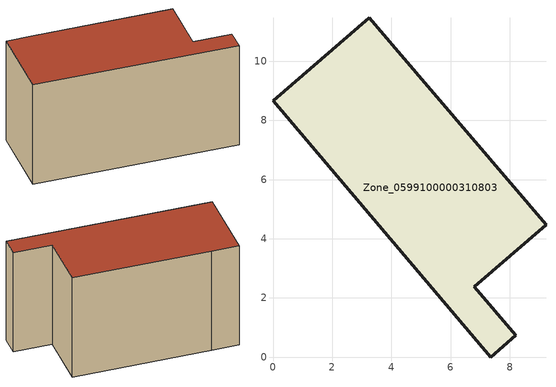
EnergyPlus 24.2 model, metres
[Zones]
Zone_0599100000310803
 floor ground (C_G): 0,8.66 3.25,11.46 4.24,10.32 9.22,4.47 6.8,2.38 8.21,0.73 7.36,0 z0
 wall outside (C_F): 7.36,0 8.21,0.73 6.8,2.38 9.22,4.47 4.24,10.32 3.25,11.46 0,8.66 7.36,0 z0:6.29
 roof outside (C_R): 3.25,11.46 0,8.66 7.36,0 8.21,0.73 6.8,2.38 9.22,4.47 4.24,10.32 z6.29
[BUILDING]
Pand.0599100000310803: North Axis=0; Terrain=City; Loads Convergence Tolerance Value=0.04; Temperature Convergence Tolerance Value=0.4; Solar Distribution=FullExterior; Maximum Number of Warmup Days=25; Minimum Number of Warmup Days=1
[Site:Location]
Rotterdam.The.Hague.AP_ZH_NLD Design_Conditions: Latitude=51.96; Longitude=4.45; Time Zone=1; Elevation=-4.5
[SITE:GROUNDTEMPERATURE:BUILDINGSURFACE]
18, 18, 18, 18, 18, 18, 18, 18, 18, 18, 18, 18
[MATERIAL] Thermal Absorptance=0.9; Solar Absorptance=0.7; Visible Absorptance=0.7
Name | Roughness | Thickness | Conductivity | Density | Specific Heat
G.TI.1946 | MediumSmooth | 0.15 | 1 | 540 | 1210
F.TI.1946 | Rough | 0.3 | 0.857143 | 1920 | 840
R.TI.1946 | MediumRough | 0.2 | 0.1 | 1500 | 1000
[CONSTRUCTION]
C_G: G.TI.1946
C_F: F.TI.1946
C_R: R.TI.1946
[ZONE]
Zone_0599100000310803: Type=1; Multiplier=1; Ceiling Height=Autocalculate; Volume=Autocalculate; Floor Area=autocalculate; Part of Total Floor Area=Yes
[ZONEINFILTRATION:DESIGNFLOWRATE]
Infil_Zone_0599100000310803: Zone or ZoneList or Space or SpaceList=Zone_0599100000310803; Schedule=AlwaysOn; Design Flow Rate Calculation Method=Flow/Area; Flow Rate per Floor Area=0.003; Constant Term Coefficient=1; Temperature Term Coefficient=0; Velocity Term Coefficient=0; Velocity Squared Term Coefficient=0
[HVACTEMPLATE:ZONE:IDEALLOADSAIRSYSTEM]
Zone_0599100000310803: Maximum Heating Supply Air Temperature=50; Minimum Cooling Supply Air Temperature=13; Maximum Heating Supply Air Humidity Ratio=0.0156; Minimum Cooling Supply Air Humidity Ratio=0.0077; Heating Limit=NoLimit; Cooling Limit=NoLimit; Dehumidification Control Type=ConstantSensibleHeatRatio; Cooling Sensible Heat Ratio=0.7; Dehumidification Setpoint=60; Humidification Control Type=None; Humidification Setpoint=30; Outdoor Air Method=None; Outdoor Air Flow Rate per Person=0.00944; Outdoor Air Flow Rate per Zone Floor Area=0; Outdoor Air Flow Rate per Zone=0; Demand Controlled Ventilation Type=None; Outdoor Air Economizer Type=NoEconomizer; Heat Recovery Type=None; Sensible Heat Recovery Effectiveness=0.7; Latent Heat Recovery Effectiveness=0.65
[ZONECONTROL:THERMOSTAT]
ThermostatControl_Zone_0599100000310803: Zone or ZoneList=Zone_0599100000310803; Control Type Schedule=DualSetpointControlType; Control 1=Thermostat_Zone_0599100000310803; Temperature Difference Between Cutout And Setpoint=0
[THERMOSTATSETPOINT:DUALSETPOINT]
Thermostat_Zone_0599100000310803: Heating Setpoint Temperature Schedule=HeatingSetpoint_Zone_0599100000310803; Cooling Setpoint Temperature Schedule=CoolingSetpoint_Zone_0599100000310803
[SCHEDULE:COMPACT]
HeatingSetpoint_Zone_0599100000310803: Through: 12/31, For: AllDays, Until: 24:00, 21
CoolingSetpoint_Zone_0599100000310803: Through: 12/31, For: AllDays, Until: 24:00, 24
DualSetpointControlType: Through: 12/31, For: AllDays, Until: 24:00, 4
AlwaysOn: Through: 12/31, For: AllDays, Until: 24:00, 1
